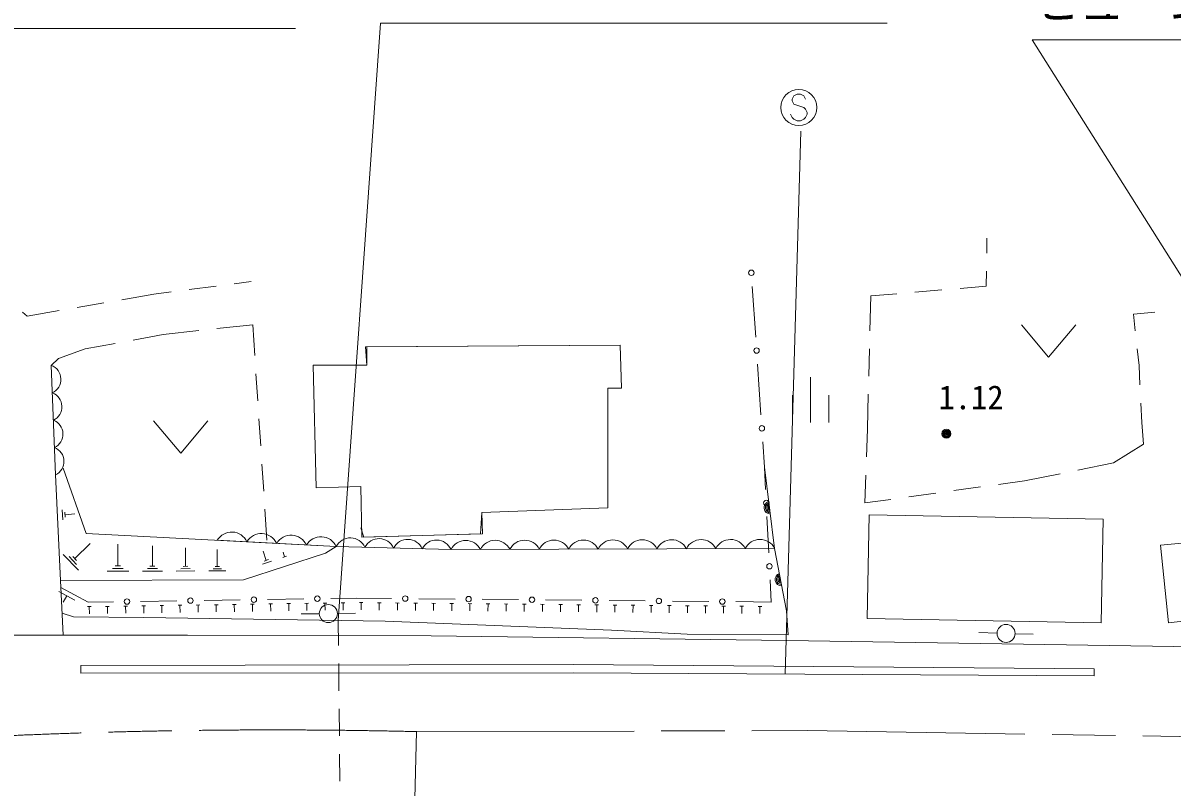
# Model space of a CAD drawing. Units: millimetres, scale not verified. Extents: x 40000 to 680000, y 20000 to 380000.
# Drawn here: x 295462 to 358858, y 277682 to 319857 of the extents above; entities that cross this region are included whole.
import ezdxf
from ezdxf.enums import TextEntityAlignment as Align

# ---------------------------------------------------------------- set-up
doc = ezdxf.new("R2010")
doc.units = ezdxf.units.MM
doc.header["$LTSCALE"] = 1000
doc.linetypes.add('CHAIN', pattern=[18.5, 12, -1.5, 3.5, -1.5])
for name, color, linetype, lineweight in [('M-BGD', 7, 'Continuous', 13), ('M-BMK', 2, 'CHAIN', 13), ('M-BMK-SRVR', 3, 'Continuous', 13), ('M-STR-HTXT', 7, 'Continuous', 13), ('M-STR-STRC', 7, 'Continuous', 13)]:
    doc.layers.add(name, color=color, linetype=linetype, lineweight=lineweight)
doc.styles.add('ＭＳ ゴシック', font='')
doc.styles.get('ＭＳ ゴシック').set_extended_font_data('MS Gothic')

msp = doc.modelspace()

# ---------------------------------------------------------------- linework, layer by layer
at = {"layer": 'M-BGD'}
for p, q in [((348647, 307986), (348632, 307153)), ((307108, 305456), (308057, 305579)), ((348614, 306154), (348599, 305320)), ((302688, 304885), (303637, 305008)), ((304629, 305136), (306117, 305328)), ((335887, 302521), (335697, 305318)), ((346164, 305118), (344670, 304994)), ((348599, 305320), (347161, 305201)), ((298449, 304151), (299927, 304407)), ((300912, 304578), (302688, 304885)), ((342235, 304792), (342188, 302867)), ((343673, 304912), (342235, 304792)), ((295445, 303887), (295687, 303673)), ((295687, 303673), (297463, 303981)), ((356729, 303783), (357910, 303885)), ((356830, 302863), (356729, 303783)), ((308136, 303198), (306162, 302985)), ((308136, 303198), (308249, 301496)), ((350547, 303203), (352047, 301403)), ((352047, 301403), (353547, 303203)), ((303194, 302665), (301535, 302356)), ((305168, 302878), (303194, 302665)), ((298892, 301864), (297419, 301341)), ((300552, 302173), (298892, 301864)), ((342163, 301867), (342126, 300368)), ((357041, 300949), (356940, 301869)), ((297419, 301341), (297024, 300957)), ((297255, 294908), (297024, 300957)), ((308314, 300498), (308413, 299002)), ((336179, 298228), (335989, 301025)), ((357090, 299876), (357041, 300949)), ((338916, 300311), (338916, 297811)), ((337916, 299311), (337916, 297811)), ((339916, 299311), (339916, 297811)), ((342102, 299368), (342055, 297443)), ((357185, 297803), (357136, 298877)), ((308479, 298004), (308578, 296507)), ((302667, 297902), (304167, 296102)), ((304167, 296102), (305667, 297902)), ((342055, 297443), (342000, 295901)), ((357281, 296602), (357185, 297803)), ((336376, 295333), (336281, 296732)), ((355624, 295570), (357281, 296602)), ((308644, 295509), (308743, 294013)), ((353665, 295176), (355624, 295570)), ((297255, 294908), (297538, 289085)), ((297679, 295274), (298947, 291682)), ((336437, 294111), (336376, 295333)), ((341965, 294902), (341911, 293360)), ((350725, 294585), (352684, 294979)), ((346813, 294041), (348299, 294248)), ((349289, 294385), (350725, 294585)), ((341911, 293360), (343346, 293560)), ((344337, 293697), (345822, 293904)), ((297662, 292427), (297618, 292979)), ((308808, 293015), (308921, 291313)), ((297789, 292576), (297767, 292852)), ((297778, 292714), (298330, 292758)), ((336612, 290616), (336512, 292613)), ((298947, 291682), (312742, 290955)), ((298318, 290291), (299173, 291127)), ((300697, 289894), (300693, 291090)), ((302607, 289879), (302603, 290989)), ((298522, 289655), (297686, 290509)), ((298420, 289973), (298002, 290400)), ((298423, 290184), (298214, 290398)), ((304435, 289865), (304431, 290893)), ((306185, 289851), (306181, 290801)), ((308887, 290195), (308723, 290700)), ((309998, 290419), (309792, 290351)), ((309895, 290385), (309811, 290642)), ((312148, 290595), (312742, 290955)), ((300996, 289746), (300398, 289744)), ((300846, 289895), (300547, 289894)), ((302885, 289741), (302330, 289739)), ((302746, 289880), (302468, 289879)), ((304692, 289737), (304178, 289735)), ((304563, 289865), (304306, 289864)), ((306422, 289733), (305948, 289732)), ((306303, 289852), (306066, 289851)), ((309181, 290152), (308676, 289987)), ((309014, 290237), (308761, 290154)), ((297672, 286061), (297538, 289085)), ((301296, 289597), (300100, 289593)), ((303163, 289604), (302053, 289600)), ((304950, 289610), (303922, 289606)), ((306660, 289615), (305711, 289612)), ((336748, 287895), (336687, 289117)), ((297437, 288479), (298316, 288003)), ((297556, 288698), (299051, 287887)), ((297876, 288241), (297686, 287889)), ((299051, 287887), (300451, 287908)), ((301951, 287931), (303951, 287961)), ((305451, 287984), (307450, 288014)), ((308950, 288037), (310950, 288067)), ((311022, 287820), (311222, 287823)), ((311122, 287821), (311128, 287421)), ((312022, 287835), (312222, 287838)), ((312122, 287836), (312128, 287436)), ((312450, 288090), (313850, 288111)), ((313022, 287850), (313222, 287853)), ((313122, 287852), (313128, 287452)), ((313850, 288111), (315800, 288093)), ((314022, 287861), (314222, 287859)), ((314122, 287860), (314118, 287460)), ((315022, 287852), (315222, 287850)), ((315122, 287851), (315118, 287451)), ((316022, 287842), (316222, 287840)), ((316122, 287841), (316118, 287441)), ((317022, 287833), (317222, 287831)), ((317122, 287832), (317118, 287432)), ((317300, 288079), (319299, 288060)), ((318021, 287823), (318221, 287821)), ((318121, 287822), (318118, 287422)), ((320799, 288046), (322799, 288027)), ((324299, 288013), (326299, 287994)), ((327799, 287980), (329799, 287961)), ((331299, 287947), (333299, 287928)), ((334799, 287914), (336748, 287895)), ((299023, 287638), (299223, 287641)), ((299123, 287639), (299129, 287240)), ((300023, 287653), (300223, 287656)), ((300123, 287655), (300129, 287255)), ((301023, 287668), (301223, 287671)), ((301123, 287670), (301129, 287270)), ((302023, 287683), (302223, 287686)), ((302123, 287685), (302129, 287285)), ((303023, 287699), (303223, 287702)), ((303123, 287700), (303129, 287300)), ((304023, 287714), (304223, 287717)), ((304123, 287715), (304129, 287315)), ((305023, 287729), (305223, 287732)), ((305123, 287730), (305129, 287330)), ((306023, 287744), (306223, 287747)), ((306123, 287746), (306129, 287346)), ((307022, 287759), (307222, 287762)), ((307122, 287761), (307128, 287361)), ((308022, 287774), (308222, 287777)), ((308122, 287776), (308128, 287376)), ((309022, 287789), (309222, 287792)), ((309122, 287791), (309128, 287391)), ((310022, 287805), (310222, 287808)), ((310122, 287806), (310128, 287406)), ((311812, 287250), (310812, 287234)), ((312812, 287265), (313812, 287279)), ((319021, 287814), (319221, 287812)), ((319121, 287813), (319118, 287413)), ((320021, 287804), (320221, 287802)), ((320121, 287803), (320118, 287403)), ((321021, 287795), (321221, 287793)), ((321121, 287794), (321118, 287394)), ((322021, 287785), (322221, 287784)), ((322121, 287784), (322118, 287385)), ((323021, 287776), (323221, 287774)), ((323121, 287775), (323117, 287375)), ((324021, 287767), (324221, 287765)), ((324121, 287766), (324117, 287366)), ((325021, 287757), (325221, 287755)), ((325121, 287756), (325117, 287356)), ((326021, 287748), (326221, 287746)), ((326121, 287747), (326117, 287347)), ((327021, 287738), (327221, 287736)), ((327121, 287737), (327117, 287337)), ((328021, 287729), (328221, 287727)), ((328121, 287728), (328117, 287328)), ((329021, 287719), (329221, 287717)), ((329121, 287718), (329117, 287318)), ((330021, 287710), (330221, 287708)), ((330121, 287709), (330117, 287309)), ((331021, 287700), (331221, 287699)), ((331121, 287700), (331117, 287300)), ((332021, 287691), (332221, 287689)), ((332121, 287690), (332117, 287290)), ((333021, 287682), (333221, 287680)), ((333121, 287681), (333117, 287281)), ((334021, 287672), (334221, 287670)), ((334121, 287671), (334117, 287271)), ((335021, 287663), (335221, 287661)), ((335121, 287662), (335117, 287262)), ((336021, 287653), (336221, 287651)), ((336121, 287652), (336117, 287252)), ((312858, 286870), (312872, 285499)), ((294878, 286061), (297672, 286061)), ((349204, 286179), (348204, 286214)), ((350203, 286147), (351203, 286117)), ((312882, 284499), (312898, 282999)), ((312908, 281999), (312923, 280499)), ((312934, 279499), (312949, 277999))]:
    msp.add_line(p, q, dxfattribs=at)
for points in [[(314097, 294273), (311642, 294189), (311473, 300962), (314436, 300962), (314351, 301978), (328406, 302063), (328491, 299692), (327729, 299692), (327729, 293088), (320786, 292834), (320824, 291657), (314149, 291479)], [(381969, 302234), (361158, 299920), (361969, 291390), (358222, 291027), (358668, 286738), (362319, 287165), (362468, 286151), (368134, 286794), (368166, 286260), (376045, 287168), (375597, 291118), (381811, 291674), (381146, 298135), (382481, 298221)], [(342143, 292709), (355058, 292471), (354953, 286744), (342037, 286982)], [(298653, 283966), (325812, 283979), (354567, 283823), (354568, 284208), (325843, 284445), (298649, 284391)]]:
    msp.add_lwpolyline(points, close=True, dxfattribs=at)
for points in [[(314097, 294273), (311642, 294189), (311473, 300962), (314436, 300962), (314434, 301978), (328406, 302063), (328491, 299692), (327729, 299692), (327729, 293088), (320786, 292834), (320701, 291649), (314267, 291479), (314097, 291987)], [(336376, 295333), (336934, 290853), (337592, 287413)], [(336934, 290853), (319078, 290792), (312742, 290955), (306177, 291301)], [(297538, 289085), (307629, 289119), (312148, 290595)], [(297618, 287282), (298245, 287081), (302127, 287033), (315448, 286830), (327924, 286349), (332110, 286119), (337672, 286084), (337592, 287413)], [(297672, 286061), (304531, 286063), (317987, 286030), (337605, 285768), (362527, 285383), (396561, 286358), (403178, 286250)]]:
    msp.add_lwpolyline(points, dxfattribs=at)
for centre, radius in [((335646, 306066), 150), ((335938, 301773), 150), ((336230, 297480), 150), ((346413, 297182), 250), ((346413, 297182), 204), ((346413, 297182), 159), ((346413, 297182), 114), ((346413, 297182), 68.2), ((346413, 297182), 22.7), ((336475, 293362), 150), ((336649, 289867), 150), ((301201, 287920), 150), ((304701, 287973), 150), ((308200, 288026), 150), ((311700, 288079), 150), ((316550, 288086), 150), ((320049, 288053), 150), ((323549, 288020), 150), ((327049, 287987), 150), ((330549, 287954), 150), ((334049, 287921), 150), ((312312, 287257), 500), ((349704, 286161), 500)]:
    msp.add_circle(centre, radius, dxfattribs=at)
for centre, radius, start, end in [((296731, 300188), 822, 295.26714, 69.10408), ((296789, 298676), 822, 295.26714, 69.10408), ((296846, 297164), 822, 295.26714, 69.10408), ((296904, 295652), 822, 295.26714, 69.10408), ((336709, 293100), 354, 105.89256, 268.29774), ((336709, 293100), 283, 108.1166, 266.0737), ((336709, 293100), 212, 111.86292, 262.32737), ((336709, 293100), 142, 119.57465, 254.61564), ((336709, 293100), 100, 129.89231, 244.29798), ((306976, 290833), 925, 24.34563, 149.62214), ((308617, 290747), 925, 24.34563, 149.62214), ((310258, 290660), 925, 24.34563, 149.62214), ((311899, 290574), 925, 24.34563, 149.62214), ((313524, 290557), 878, 24.01506, 153.03455), ((315109, 290516), 878, 24.01506, 153.03455), ((316693, 290475), 878, 24.01506, 153.03455), ((318277, 290435), 878, 24.01506, 153.03455), ((319891, 290386), 909, 26.92592, 153.46798), ((321515, 290391), 909, 26.92592, 153.46798), ((323138, 290397), 909, 26.92592, 153.46798), ((324761, 290403), 909, 26.92592, 153.46798), ((326384, 290408), 909, 26.92592, 153.46798), ((328008, 290414), 909, 26.92592, 153.46798), ((329631, 290419), 909, 26.92592, 153.46798), ((331254, 290425), 909, 26.92592, 153.46798), ((332877, 290431), 909, 26.92592, 153.46798), ((334500, 290436), 909, 26.92592, 153.46798), ((336124, 290442), 909, 26.92592, 153.46798), ((337316, 289143), 354, 109.62674, 272.03192), ((337316, 289143), 283, 111.85078, 269.80788), ((337316, 289143), 212, 115.59711, 266.06156), ((337316, 289143), 142, 123.30884, 258.34983), ((337316, 289143), 100, 133.6265, 248.03217)]:
    msp.add_arc(centre, radius, start, end, dxfattribs=at)
at = {"layer": 'M-BMK'}
msp.add_lwpolyline([(317178, 280741), (338741, 280800), (364137, 280387)], dxfattribs=at)
msp.add_arc((309259, -53608), 334443, 88.64321, 92.59535, dxfattribs=at)
at = {"layer": 'M-BMK-SRVR'}
msp.add_line((317178, 280741), (316428, 249174), dxfattribs=at)
at = {"layer": 'M-STR-HTXT'}
for points in [[(273989, 286099), (282530, 319553), (310495, 319553)], [(312858, 286870), (315183, 319854), (343147, 319854)], [(372117, 285658), (351137, 318925), (379102, 318925)]]:
    msp.add_lwpolyline(points, dxfattribs=at)
at = {"layer": 'M-STR-STRC'}
for p, q in [((337995, 315828), (337904, 315646)), ((338177, 315919), (337995, 315828)), ((338358, 315919), (338177, 315919)), ((338540, 315828), (338358, 315919)), ((338631, 315646), (338540, 315828)), ((337904, 315646), (337904, 315555)), ((337904, 315555), (337995, 315373)), ((337995, 315373), (338540, 315191)), ((338540, 315191), (338631, 315101)), ((338631, 315101), (338722, 314919)), ((337904, 314646), (337813, 314828)), ((337995, 314555), (337904, 314646)), ((338177, 314464), (337995, 314555)), ((338358, 314464), (338177, 314464)), ((338540, 314555), (338358, 314464)), ((338631, 314646), (338540, 314555)), ((338722, 314828), (338631, 314646)), ((338722, 314919), (338722, 314828)), ((338370, 313883), (337517, 283916))]:
    msp.add_line(p, q, dxfattribs=at)
msp.add_circle((338267, 315191), 1000, dxfattribs=at)

# ---------------------------------------------------------------- texts
at = {"layer": 'M-BGD', "style": 'ＭＳ ゴシック'}
msp.add_text('1.12', height=1320, dxfattribs=at).set_placement((345974, 298138), align=Align.BOTTOM_LEFT)
at = {"layer": 'M-STR-HTXT', "style": 'ＭＳ ゴシック'}
msp.add_text('ヒューム管φ200 L=13.0', height=1833, dxfattribs=at).set_placement((364668, 320964), align=Align.MIDDLE_CENTER)

doc.saveas('drawing.dxf')
